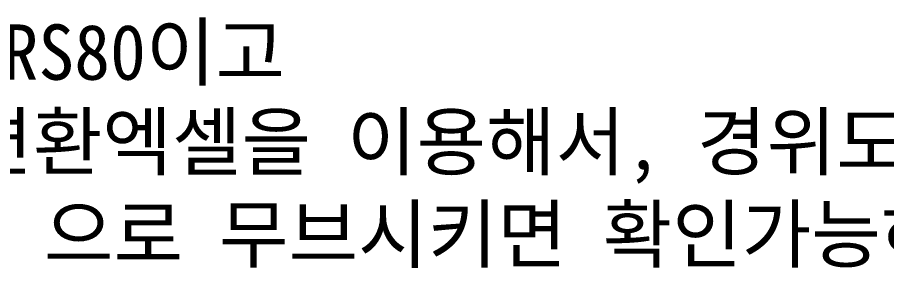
# Model space of a CAD drawing. Header units: millimetres. Extents: x -954552 to 1497340, y -301250 to 736091.
# Drawn here: x 125460 to 376307, y 661094 to 736091 of the extents above; entities that cross this region are included whole.
import ezdxf

# ---------------------------------------------------------------- set-up
doc = ezdxf.new("R2010")
doc.units = ezdxf.units.MM
doc.styles.add('GHS', font='')
doc.styles.get('GHS').set_extended_font_data('BatangChe')

msp = doc.modelspace()

# ---------------------------------------------------------------- texts
at = {"style": 'GHS'}
for s, p in [('좌표계는 GRS80이고', (20191, 718043)), ('TM경위도 변환엑셀을 이용해서, 경위도를 TM좌표로 변환한뒤', (18595, 692101)), ('Y(E), X(N) 으로 무브시키면 확인가능하다.', (19393, 665360))]:
    msp.add_text(s, height=16000, dxfattribs=at).set_placement(p)

doc.saveas('drawing.dxf')
